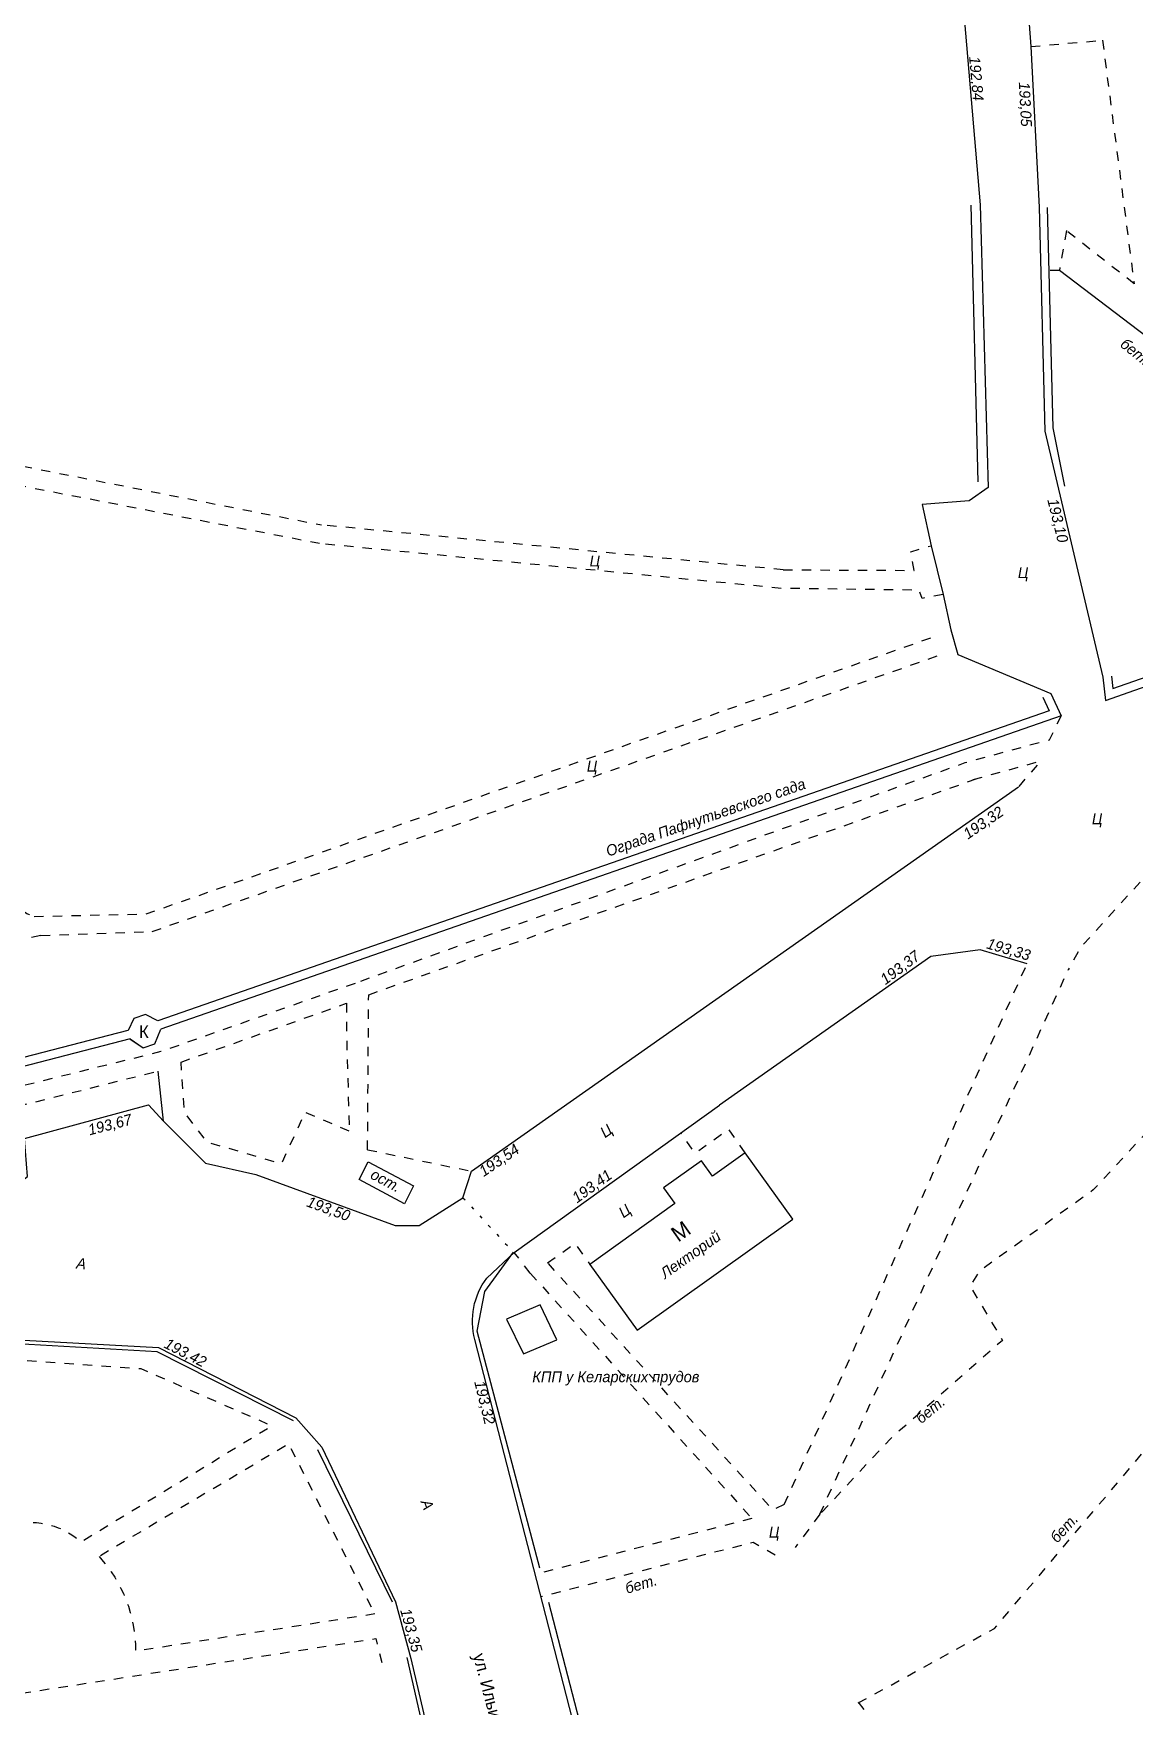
# Model space of a CAD drawing. Header units: metres. Extents: x 2227888 to 2228620, y 529759 to 530801.
# Drawn here: x 2228217.4 to 2228305.7, y 529914.9 to 530049.1 of the extents above; entities that cross this region are included whole.
import ezdxf

# ---------------------------------------------------------------- set-up
doc = ezdxf.new("R2010")
doc.units = ezdxf.units.M
doc.header["$LTSCALE"] = 0.5
for name, pattern in [('189_3', [3, 1.5, -1.5]), ('366', [2, 0.5, -1.5]), ('8_2', [5, 4, -1]), ('CONTI', [0])]:
    doc.linetypes.add(name, pattern=pattern)
for name, color, linetype in [('АВТОДОРОГИ', 252, 'CONTI'), ('ЗДАН_ОБЩЕСТ', 252, 'CONTI'), ('ОГРАЖДЕНИЯ', 252, 'CONTI'), ('СКЛАДСКИЕ', 252, 'CONTI'), ('СООРУЖЕНИЯ', 252, 'CONTI'), ('ТРОТУАРЫ', 252, 'CONTI')]:
    doc.layers.add(name, color=color, linetype=linetype)
doc.layers.get('0').off()
doc.styles.add('БМ431', font='', dxfattribs={"height": 0.875})
doc.styles.add('древний курсив', font='', dxfattribs={"height": 0.875})
doc.styles.add('рубленый', font='', dxfattribs={"height": 1})
doc.styles.get('БМ431').set_extended_font_data('Bm431', italic=True)
doc.styles.get('древний курсив').set_extended_font_data('D431', italic=True)
doc.styles.get('рубленый').set_extended_font_data('P131')
doc.linetypes.add('280', pattern='A,2,[9,GUGK.shx,S=0.25,R=0,X=0,Y=0.5],2,0', length=4)
doc.linetypes.add('474_2', pattern='A,2,[8,GUGK.shx,S=0.1,R=0,X=0,Y=0],2', length=4)
doc.linetypes.add('84a_2', pattern='A,0.001,[5,GUGK.shx,S=0.9,R=225,X=0,Y=0],0.5,[5,GUGK.shx,S=0.4,R=225,X=0,Y=0],0.5', length=1.001)
doc.linetypes.add('85a_1', pattern='A,0.01,[5,GUGK.shx,S=0.9,R=45,X=0,Y=0],1,[5,GUGK.shx,S=0.4,R=45,X=0,Y=0],0.01,[2,GUGK.shx,S=0.1,R=0,X=-0.1,Y=1],1', length=2.02)

# ---------------------------------------------------------------- blocks, each defined once
blk = doc.blocks.new('468(1)')
at = {"color": 3}
for points in [[(-1, 1), (1, 1)], [(-0.6, 0.5), (0.6, 0.5)], [(-0.2, 0), (0.2, 0)]]:
    blk.add_lwpolyline(points, dxfattribs=at)

msp = doc.modelspace()

# ---------------------------------------------------------------- linework, layer by layer
at = {"layer": 'АВТОДОРОГИ', "flags": 128}
for points in [[(2228156.83, 529945.32), (2228177.19, 529949.67), (2228178.6, 529949.94), (2228197.66, 529953.36), (2228215.29, 529956.17), (2228216.87, 529957.41), (2228216.63, 529960.46), (2228226.6, 529963.16), (2228227.8, 529961.83), (2228231.17, 529958.47), (2228235.2, 529957.57), (2228246.39, 529953.47), (2228248.31, 529953.47), (2228251.82, 529955.7)], [(2228255.93, 529951.31), (2228272.41, 529963.12)], [(2228168.15, 529938.17), (2228174.83, 529936.69), (2228206.64, 529941.32), (2228211.16, 529944.56), (2228227.4, 529943.67), (2228238.41, 529938.02), (2228240.51, 529935.68), (2228246.4, 529923.26), (2228247.63, 529918.72), (2228250.79, 529905.18), (2228252.89, 529892.55)], [(2228262.97, 529904.69), (2228252.78, 529944.31)]]:
    msp.add_lwpolyline(points, dxfattribs=at)
msp.add_lwpolyline([(2228252.78, 529944.31, -0.227045), (2228253.73, 529949.25), (2228255.96, 529951.34)], format="xyb", dxfattribs=at)
at = {"layer": 'ЗДАН_ОБЩЕСТ', "linetype": '189_3', "flags": 128}
for points in [[(2228274.48, 529959.3), (2228273.15, 529961.17), (2228270.47, 529959.26), (2228269.3, 529960.89)], [(2228257.22, 529949.65), (2228255.93, 529951.31)], [(2228258.62, 529950.47), (2228260.81, 529952.03), (2228262.02, 529950.35)]]:
    msp.add_lwpolyline(points, dxfattribs=at)
at = {"layer": 'ЗДАН_ОБЩЕСТ', "flags": 128}
msp.add_lwpolyline([(2228262.02, 529950.35), (2228265.8, 529945.08), (2228278.3, 529953.98), (2228274.48, 529959.3), (2228271.86, 529957.42), (2228270.97, 529958.66), (2228267.93, 529956.48), (2228268.82, 529955.24), (2228262.02, 529950.35)], dxfattribs=at)
at = {"layer": 'ОГРАЖДЕНИЯ', "extrusion": (0.00020846, -0.011163, 0.999938)}
for p, q in [((2228226.36, 529970.4, -2.46), (2228225.41, 529970.09, -2.46)), ((2228227.11, 529968.04, -2.48), (2228227.58, 529969.23, -2.47)), ((2228225.12, 529968.44, -2.48), (2228226.16, 529967.73, -2.49)), ((2228226.16, 529967.73, -2.49), (2228227.11, 529968.04, -2.48))]:
    msp.add_line(p, q, dxfattribs=at)
at = {"layer": 'ОГРАЖДЕНИЯ', "linetype": '474_2', "flags": 128}
for points in [[(2228292.57, 530035.35), (2228293.14, 530013.16)], [(2228298.72, 530035.17), (2228299.16, 530017.47), (2228300.1, 530012.8)], [(2228258, 529925.96), (2228252.97, 529945), (2228253.58, 529948.17), (2228255.87, 529951.34)], [(2228238.24, 529937.79), (2228227.3, 529943.32), (2228211.35, 529944.25), (2228206.87, 529941), (2228193.28, 529939)], [(2228246.17, 529923.25), (2228240.19, 529935.47), (2228240.19, 529935.47)], [(2228263.28, 529905.57), (2228258.71, 529923.22)], [(2228250.37, 529905.5), (2228247.34, 529918.81)]]:
    msp.add_lwpolyline(points, dxfattribs=at)
at = {"layer": 'ОГРАЖДЕНИЯ', "flags": 128}
for points in [[(2228303.18, 529997.48), (2228303.38, 529995.61), (2228314.25, 529999.42)], [(2228303.88, 529997.55), (2228303.98, 529996.56), (2228314.02, 530000.08)], [(2228298.36, 529995.88), (2228298.87, 529994.76), (2228227.35, 529969.89)], [(2228299, 529996.17), (2228299.82, 529994.36), (2228227.58, 529969.23)]]:
    msp.add_lwpolyline(points, dxfattribs=at)
at = {"layer": 'ОГРАЖДЕНИЯ', "elevation": -2.48, "flags": 128}
for points in [[(2228224.94, 529969.11), (2228125.49, 529943.37)], [(2228225.12, 529968.44), (2228125.67, 529942.69)]]:
    msp.add_lwpolyline(points, dxfattribs=at)
at = {"layer": 'ОГРАЖДЕНИЯ', "extrusion": (0.00020846, -0.011163, 0.999938), "elevation": -5454.02}
msp.add_lwpolyline([(2228225.07, 529940.57), (2228226.11, 529939.87), (2228227.06, 529940.18), (2228227.53, 529941.36)], dxfattribs=at)
at = {"layer": 'ОГРАЖДЕНИЯ'}
msp.add_polyline3d([(2228227.35, 529969.89, 0), (2228226.36, 529970.4, -2.46), (2228225.41, 529970.09, -2.46), (2228224.96, 529969.12, -2.48)], dxfattribs=at)
at = {"layer": 'СКЛАДСКИЕ', "flags": 128}
msp.add_lwpolyline([(2228258.02, 529947.09), (2228255.33, 529945.96), (2228256.68, 529943.16), (2228259.37, 529944.29)], close=True, dxfattribs=at)
at = {"layer": 'СООРУЖЕНИЯ', "linetype": '85a_1', "flags": 128}
msp.add_lwpolyline([(2228324.52, 530018.33), (2228309.85, 530022.38), (2228299.69, 530030.12)], dxfattribs=at)
at = {"layer": 'ТРОТУАРЫ', "flags": 128}
for points in [[(2228288.76, 530135.72), (2228292.74, 530097.81), (2228296.74, 530057.05), (2228297.39, 530048.08), (2228298.06, 530035.19), (2228298.53, 530017.22)], [(2228284.22, 530133.51), (2228287.89, 530098.96), (2228293.34, 530035.38), (2228293.96, 530012.69)], [(2228298.53, 530017.22), (2228303.18, 529997.48)], [(2228293.96, 530012.69), (2228292.45, 530011.63), (2228288.67, 530011.32), (2228289.39, 530008.02), (2228290.35, 530004.11), (2228290.99, 530001.26), (2228291.54, 529999.3)], [(2228291.54, 529999.3), (2228299, 529996.17)], [(2228251.82, 529955.7), (2228252.52, 529957.83), (2228296.42, 529988.68)], [(2228297.09, 529974.47), (2228293.34, 529975.6), (2228289.37, 529975.06), (2228272.41, 529963.12)], [(2228227.8, 529961.83), (2228227.36, 529965.86)]]:
    msp.add_lwpolyline(points, dxfattribs=at)
at = {"layer": 'ТРОТУАРЫ', "linetype": '189_3'}
msp.add_lwpolyline([(2228297.39, 530048.08), (2228303.15, 530048.58), (2228305.68, 530029.05), (2228300.25, 530033.31), (2228299.69, 530030.12), (2228298.19, 530030.08)], dxfattribs=at)
at = {"layer": 'ТРОТУАРЫ', "linetype": '189_3', "flags": 128}
for points in [[(2228195.33, 530021.39), (2228203.13, 530019), (2228206.91, 530016.56), (2228208.25, 530016.03), (2228240.47, 530009.69)], [(2228336.47, 530014.29), (2228301.37, 529975.76), (2228300.4, 529973.98)], [(2228277.51, 530006.09), (2228240.47, 530009.69)], [(2228277.37, 530004.6), (2228240.32, 530008.19)], [(2228277.51, 530006.09), (2228288.03, 530006.04), (2228287.76, 530007.54), (2228289.39, 530008.02)], [(2228290.35, 530004.11), (2228288.67, 530003.79), (2228288.44, 530004.45), (2228277.37, 530004.6)], [(2228226.4, 529978.47), (2228289.85, 530000.8)], [(2228336.35, 530001.83), (2228335.62, 529996.91), (2228317.83, 529973), (2228302.41, 529956.32), (2228293.27, 529949.81), (2228292.53, 529948.6), (2228295.12, 529944.25), (2228286.11, 529936.33), (2228280.47, 529930.29)], [(2228226.89, 529977.06), (2228290.26, 529999.31)], [(2228299.82, 529994.36), (2228298.86, 529992.42), (2228292.1, 529990.59), (2228243.17, 529972.9)], [(2228283.55, 529915.15), (2228294.49, 529921.14), (2228322.53, 529954.36), (2228334.36, 529974.1), (2228341.42, 529986.57), (2228346.67, 529994.83)], [(2228292.76, 529989.26), (2228298.16, 529990.73), (2228296.42, 529988.68)], [(2228244.26, 529971.99), (2228293.16, 529989.37)], [(2228217.42, 529978.27), (2228226.4, 529978.47)], [(2228217.95, 529976.73), (2228211.2, 529975.44), (2228169.06, 529962.58), (2228132.67, 529951.15)], [(2228217.95, 529976.73), (2228226.89, 529977.06)], [(2228277.61, 529931.08), (2228297.09, 529974.47)], [(2228280.47, 529930.29), (2228300.4, 529973.98)], [(2228243.17, 529972.9), (2228227.59, 529967.42), (2228190.76, 529958.3), (2228130.94, 529943.08), (2228124.33, 529942.12)], [(2228229.2, 529966.58), (2228242.49, 529971.3)], [(2228242.49, 529971.3), (2228242.49, 529968.53), (2228242.7, 529961.03)], [(2228244.17, 529959.55), (2228244.26, 529971.99)], [(2228178.6, 529949.94), (2228179.38, 529954.07), (2228191.61, 529956.9), (2228227.36, 529965.86)], [(2228242.7, 529961.03), (2228239.15, 529962.54), (2228237.25, 529958.42), (2228231.29, 529960.15), (2228229.48, 529962.55), (2228229.2, 529966.58)], [(2228244.17, 529959.55), (2228252.52, 529957.83)], [(2228277.61, 529931.08), (2228276.69, 529930.65), (2228258.62, 529950.47)], [(2228257.22, 529949.65), (2228275.02, 529929.95)], [(2228275.02, 529929.95), (2228257.63, 529925.47)], [(2228280.47, 529930.29), (2228278.48, 529927.63)], [(2228276.87, 529927), (2228275.12, 529928.04), (2228258.09, 529923.66)], [(2228199.61, 529903.5), (2228198.59, 529905.41), (2228198.86, 529906.31), (2228207.8, 529914.6), (2228244.84, 529920.32), (2228245.35, 529918.21)], [(2228283.53, 529915.21), (2228284.83, 529913.5), (2228286.57, 529907.19), (2228263.5, 529902.24)]]:
    msp.add_lwpolyline(points, dxfattribs=at)
for points in [[(2228240.32, 530008.19), (2228208.42, 530014.35), (2228207.54, 530014.16), (2228207.16, 530013.33), (2228216.07, 529986.15), (2228215.62, 529980.83, 0.364366), (2228217.42, 529978.27)], [(2228213.66, 529942.82), (2228215.82, 529929.52, -0.23864), (2228221.17, 529928.08), (2228236.48, 529937.39), (2228226, 529941.96), (2228213.66, 529942.82)], [(2228222.62, 529926.9, -0.18886), (2228225.55, 529919.33), (2228225.55, 529919.33), (2228244.84, 529922.33), (2228244.75, 529922.33), (2228237.85, 529935.94), (2228222.62, 529926.9)]]:
    msp.add_lwpolyline(points, format="xyb", dxfattribs=at)
at = {"layer": 'ТРОТУАРЫ', "flags": 128}
msp.add_lwpolyline([(2228244.23, 529958.59), (2228247.87, 529956.64), (2228247.14, 529955.21), (2228243.5, 529957.15)], close=True, dxfattribs=at)
at = {"layer": 'ТРОТУАРЫ', "linetype": '366', "flags": 128}
msp.add_lwpolyline([(2228251.82, 529955.7), (2228255.87, 529951.34)], dxfattribs=at)

# ---------------------------------------------------------------- block references
at = {"linetype": '8_2'}
msp.add_blockref('468(1)', (2228242.64, 529915.13), dxfattribs=at)

# ---------------------------------------------------------------- texts
at = {"layer": 'АВТОДОРОГИ', "linetype": '280', "style": 'древний курсив'}
for s, rotation, p in [('193,67', 14.3607, (2228221.87, 529960.7)), ('193,50', 339.9895, (2228239.21, 529955.02)), ('193,42', 332.751, (2228227.77, 529943.7)), ('193,32', 283.8257, (2228252.73, 529940.9)), ('193,35', 285.6048, (2228246.78, 529922.59))]:
    msp.add_text(s, height=0.875, rotation=rotation, dxfattribs=at).set_placement(p)
at = {"layer": 'АВТОДОРОГИ'}
for s, height, rotation, style, p in [('А', 0.875, 353.4555, 'БМ431', (2228220.76, 529950.02)), ('А', 0.875, 290.5888, 'БМ431', (2228248.42, 529931.28)), ('ул. Ильинская', 1, 284.7524, 'рубленый', (2228252.62, 529918.99))]:
    msp.add_text(s, height=height, rotation=rotation, dxfattribs=dict(at, style=style)).set_placement(p)
at = {"layer": 'ЗДАН_ОБЩЕСТ'}
for s, height, rotation, style, p in [('М', 1.25, 35.2589, 'рубленый', (2228269.1, 529952.09)), ('Лекторий', 0.875, 35.3212, 'БМ431', (2228268.06, 529949.16))]:
    msp.add_text(s, height=height, rotation=rotation, dxfattribs=dict(at, style=style)).set_placement(p)
at = {"layer": 'ОГРАЖДЕНИЯ', "style": 'БМ431'}
msp.add_text('Ограда Пафнутьевского сада', height=0.875, rotation=19.0171, dxfattribs=at).set_placement((2228263.48, 529983.06))
at = {"layer": 'ОГРАЖДЕНИЯ', "style": 'рубленый'}
msp.add_text('К', height=1, dxfattribs=at).set_placement((2228225.83, 529968.52))
at = {"layer": 'СКЛАДСКИЕ', "style": 'БМ431'}
msp.add_text('КПП у Келарских прудов', height=0.875, dxfattribs=at).set_placement((2228257.39, 529940.89))
at = {"layer": 'СООРУЖЕНИЯ', "linetype": '280', "style": 'БМ431'}
msp.add_text('бет.', height=0.875, rotation=321.1801, dxfattribs=at).set_placement((2228304.49, 530024.06))
at = {"layer": 'ТРОТУАРЫ', "linetype": '280', "style": 'древний курсив'}
for s, rotation, p in [('192,84', 275.1224, (2228292.44, 530047.25)), ('193,05', 273.0663, (2228296.43, 530045.21)), ('193,10', 283.7748, (2228298.72, 530011.68)), ('193,32', 34.3352, (2228292.35, 529984.43)), ('193,37', 36.8873, (2228285.73, 529972.75)), ('193,33', 343.5784, (2228293.78, 529975.72)), ('193,54', 34.2757, (2228253.49, 529957.35)), ('193,41', 35.7323, (2228260.98, 529955.23))]:
    msp.add_text(s, height=0.875, rotation=rotation, dxfattribs=at).set_placement(p)
at = {"layer": 'ТРОТУАРЫ', "linetype": '84a_2', "style": 'БМ431'}
for p in [(2228261.99, 530006.36), (2228261.99, 530006.36), (2228296.36, 530005.42), (2228296.36, 530005.42), (2228261.77, 529989.9), (2228261.77, 529989.9), (2228302.3, 529985.67), (2228302.3, 529985.67), (2228276.38, 529928.42), (2228276.38, 529928.42)]:
    msp.add_text('Ц', height=0.875, dxfattribs=at).set_placement(p)
at = {"layer": 'ТРОТУАРЫ', "linetype": '366', "style": 'БМ431'}
for p in [(2228263.23, 529960.46), (2228263.23, 529960.46), (2228264.71, 529954.03), (2228264.71, 529954.03)]:
    msp.add_text('Ц', height=0.875, rotation=35.4668, dxfattribs=at).set_placement(p)
at = {"layer": 'ТРОТУАРЫ', "style": 'БМ431'}
for s, rotation, p in [('ост.', 331.8995, (2228244.32, 529957.29)), ('ост.', 331.8995, (2228244.32, 529957.29)), ('бет.', 16.1795, (2228264.99, 529923.91)), ('бет.', 16.1795, (2228264.99, 529923.91))]:
    msp.add_text(s, height=0.875, rotation=rotation, dxfattribs=at).set_placement(p)
at = {"layer": 'ТРОТУАРЫ', "linetype": '189_3', "style": 'БМ431'}
for rotation, p in [(39.6222, (2228288.6, 529937.51)), (39.6222, (2228288.6, 529937.51)), (47.5368, (2228299.51, 529927.93)), (47.5368, (2228299.51, 529927.93))]:
    msp.add_text('бет.', height=0.875, rotation=rotation, dxfattribs=at).set_placement(p)

doc.saveas('drawing.dxf')
